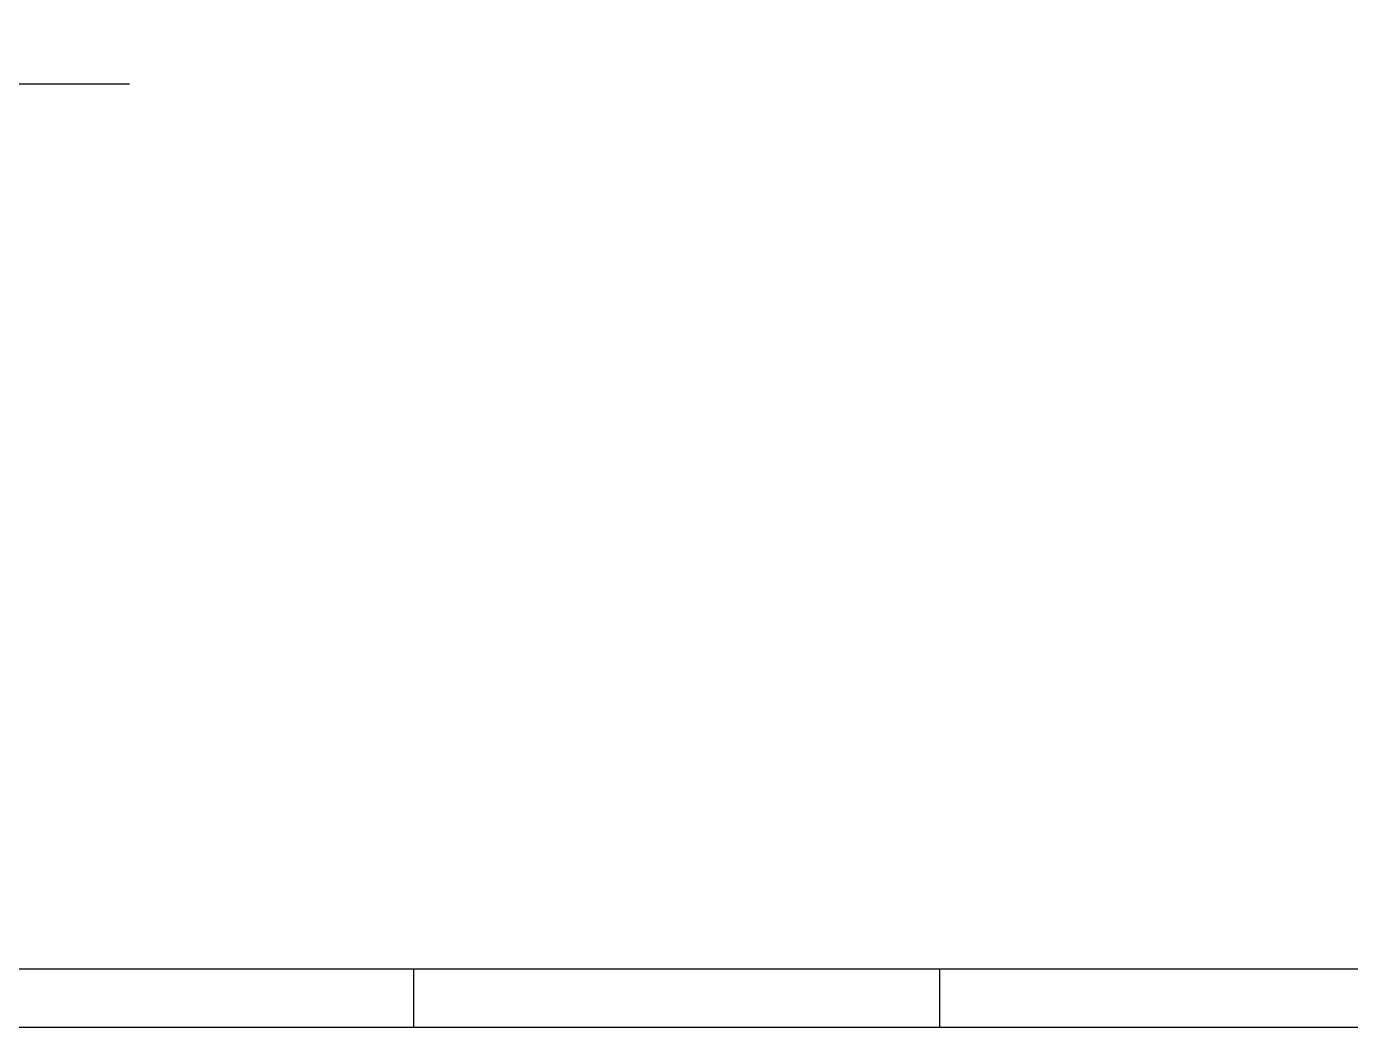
# Model space of a CAD drawing. Extents: x 0 to 420, y 0 to 297.
# Drawn here: x 154.2 to 267.9, y 0 to 86 of the extents above; entities that cross this region are included whole.
import ezdxf

# ---------------------------------------------------------------- set-up
doc = ezdxf.new("R2010")
doc.units = 0
doc.layers.add('541324033_sd', color=7, linetype='CONTINUOUS')

msp = doc.modelspace()

# ---------------------------------------------------------------- linework, layer by layer
at = {"layer": '541324033_sd', "color": 7}
for points in [[(0, 296.999764), (419.998957, 296.999764), (419.998957, 0), (0, 0)], [(4.999952, 291.999363), (414.998556, 291.999363), (414.998556, 4.999952), (4.999952, 4.999952)]]:
    msp.add_lwpolyline(points, close=True, dxfattribs=at)
for points in [[(140.956948, 81.083032), (163.021026, 81.083032)], [(187.399885, 4.999952), (187.399885, 0)], [(232.599918, 4.999952), (232.599918, 0)]]:
    msp.add_lwpolyline(points, dxfattribs=at)

doc.saveas('drawing.dxf')
